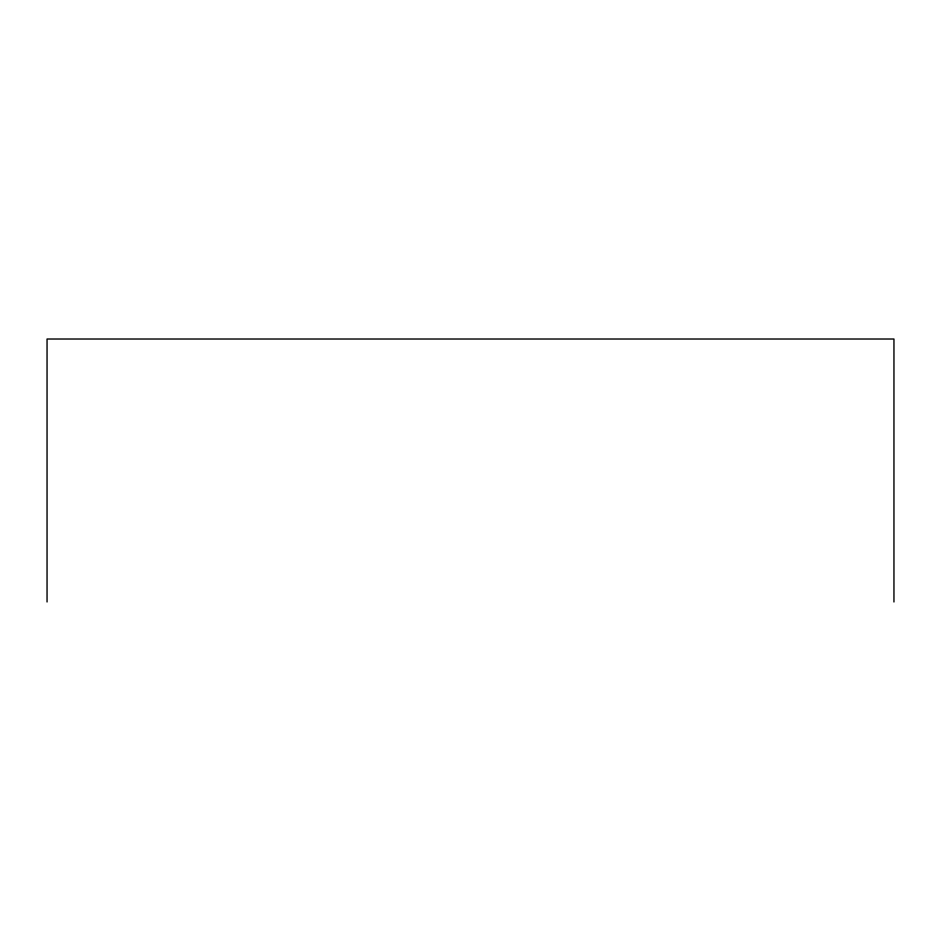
<?xml version="1.0" encoding="UTF-8"?>
<svg xmlns="http://www.w3.org/2000/svg" width="941" height="941" viewBox="0 0 941 941"><rect width="100%" height="100%" fill="white"/><g stroke="black" fill="none" stroke-linecap="round" stroke-linejoin="round"><path stroke-width="1.41" d="M893.95 601.981L893.95 339.019L47.05 339.019L47.05 601.981"/></g></svg>
